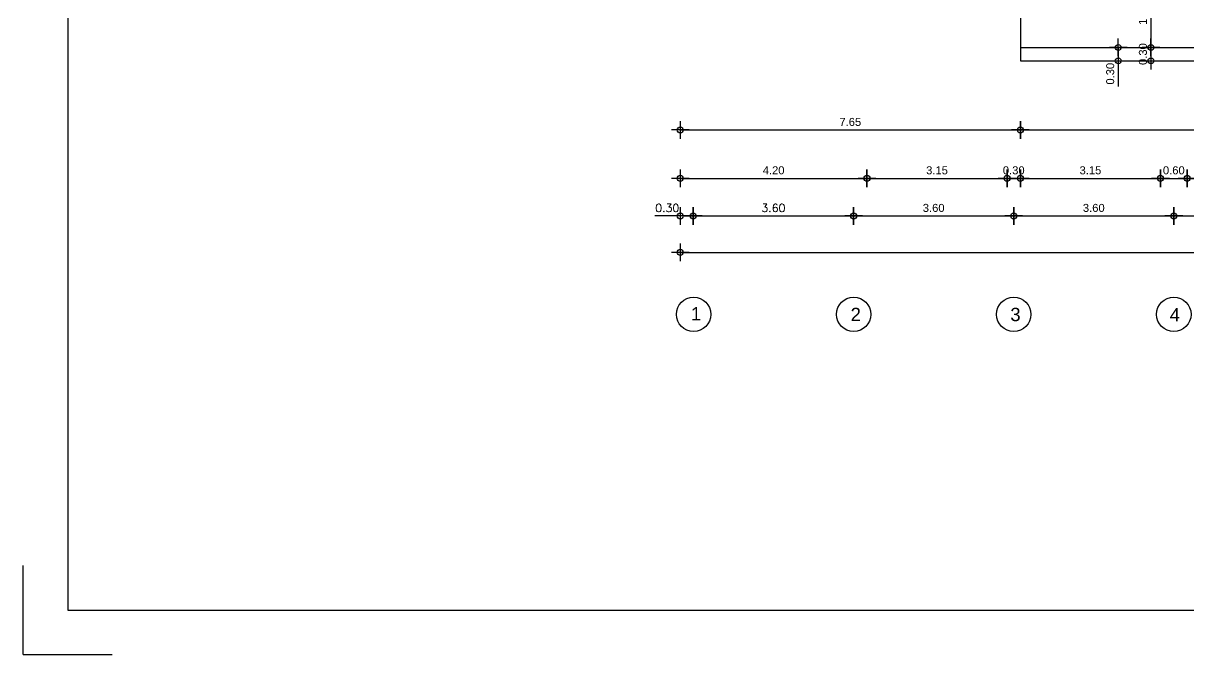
# Model space of a CAD drawing. Header units: metres. Extents: x -11 to 85, y -301 to 135.
# Drawn here: x 0 to 26.21, y -73.04 to -58.85 of the extents above; entities that cross this region are included whole.
import ezdxf

# ---------------------------------------------------------------- set-up
doc = ezdxf.new("R2010")
doc.units = ezdxf.units.M
doc.header["$LTSCALE"] = 0.036
doc.header["$PDMODE"] = 2
for name, color, linetype in [('arxitek borofos', 252, 'Continuous'), ('BORDER', 5, 'Continuous'), ('DIMBLK', 252, 'Continuous'), ('LAYER-ON', 4, 'Continuous'), ('MARKS', 2, 'Continuous')]:
    doc.layers.add(name, color=color, linetype=linetype)
doc.styles.add('COMU-N', font='arial.ttf')
doc.styles.get("Standard").update_dxf_attribs({"font": 'arial.ttf'})
doc.dimstyles.new('CADWDOT', dxfattribs={"dimscale": 0.1, "dimtxt": 1.8, "dimasz": 0.08, "dimexe": 2, "dimexo": 0, "dimgap": 0.09, "dimtad": 0, "dimrnd": 0.001, "dimzin": 0, "dimdsep": 46, "dimtxsty": 'Standard', "dimblk1": 'ARTDIM', "dimblk2": 'ARTDIM', "dimsah": 1, "dimcen": 0.09, "dimdle": 0.05, "dimse1": 1, "dimse2": 1, "dimadec": 0, "dimazin": 0, "dimtfac": 1, "dimtmove": 0, "dimatfit": 3, "dimldrblk": 'ARTDIM', "dimfxl": 2, "dimtvp": 0.9999, "dimtolj": 1, "dimtzin": 0, "dimarcsym": 0})

# ---------------------------------------------------------------- blocks, each defined once
blk = doc.blocks.new('art103')
at = {"layer": 'BORDER'}
for p, q in [((0.25, 14.6), (0.25, 0.25)), ((0.25, 0.25), (20.75, 0.25))]:
    blk.add_line(p, q, dxfattribs=at)
at = {"layer": 'MARKS'}
for q in [(0, 0.5), (0.5, 0)]:
    blk.add_line((0, 0), q, dxfattribs=at)
blk = doc.blocks.new('ARTDIM')
at = {"layer": 'DIMBLK'}
for p, q in [((-24.9975, 0), (24.9975, 0)), ((0, -24.9975), (0, 24.9975))]:
    blk.add_line(p, q, dxfattribs=at)
blk.add_circle((0, 0), 8.25, dxfattribs=at)
blk = doc.blocks.new('*D810')
at = {"layer": 'arxitek borofos', "color": 0, "lineweight": -2}
blk.add_line((14.782, -63.999), (47.766, -63.999), dxfattribs=at)
at = {"layer": 'Defpoints', "color": 0, "transparency": 16777216}
for p in [(14.774, -59.731), (47.774, -59.731), (47.774, -63.999)]:
    blk.add_point(p, dxfattribs=at)
at = {"layer": 'arxitek borofos', "color": 0, "lineweight": -2, "xscale": 0.008, "yscale": 0.008, "zscale": 0.008, "rotation": 180}
blk.add_blockref('ARTDIM', (14.774, -63.999), dxfattribs=at)
at = {"layer": 'arxitek borofos', "color": 0, "lineweight": -2, "xscale": 0.008, "yscale": 0.008, "zscale": 0.008}
blk.add_blockref('ARTDIM', (47.774, -63.999), dxfattribs=at)
at = {"layer": 'arxitek borofos', "color": 0, "insert": (31.274, -63.819), "char_height": 0.18, "attachment_point": 5}
blk.add_mtext('\\A1;33.00', dxfattribs=at)
blk = doc.blocks.new('*D811')
at = {"layer": 'arxitek borofos', "color": 0, "lineweight": -2}
for p, q in [((14.774, -63.181), (14.199, -63.181)), ((15.057, -63.181), (14.782, -63.181))]:
    blk.add_line(p, q, dxfattribs=at)
at = {"layer": 'Defpoints', "color": 0, "transparency": 16777216}
for p in [(14.774, -59.559), (15.065, -59.559), (14.774, -63.181)]:
    blk.add_point(p, dxfattribs=at)
at = {"layer": 'arxitek borofos', "color": 0, "lineweight": -2, "xscale": 0.008, "yscale": 0.008, "zscale": 0.008, "rotation": 180}
blk.add_blockref('ARTDIM', (14.774, -63.181), dxfattribs=at)
at = {"layer": 'arxitek borofos', "color": 0, "lineweight": -2, "xscale": 0.008, "yscale": 0.008, "zscale": 0.008}
blk.add_blockref('ARTDIM', (15.065, -63.181), dxfattribs=at)
at = {"layer": 'arxitek borofos', "color": 0, "insert": (14.482, -63.001), "char_height": 0.18, "attachment_point": 5}
blk.add_mtext('\\A1;{\\Fcomplex.shx;0.30}', dxfattribs=at)
blk = doc.blocks.new('*D812')
at = {"layer": 'arxitek borofos', "color": 0, "lineweight": -2}
blk.add_line((15.073, -63.181), (18.666, -63.181), dxfattribs=at)
at = {"layer": 'Defpoints', "color": 0, "transparency": 16777216}
for p in [(15.065, -59.559), (18.674, -63.181), (18.674, -66.671)]:
    blk.add_point(p, dxfattribs=at)
at = {"layer": 'arxitek borofos', "color": 0, "lineweight": -2, "xscale": 0.008, "yscale": 0.008, "zscale": 0.008, "rotation": 180}
blk.add_blockref('ARTDIM', (15.065, -63.181), dxfattribs=at)
at = {"layer": 'arxitek borofos', "color": 0, "lineweight": -2, "xscale": 0.008, "yscale": 0.008, "zscale": 0.008}
blk.add_blockref('ARTDIM', (18.674, -63.181), dxfattribs=at)
at = {"layer": 'arxitek borofos', "color": 0, "insert": (16.869, -63.001), "char_height": 0.18, "attachment_point": 5}
blk.add_mtext('\\A1;{\\Fcomplex.shx;3.60}', dxfattribs=at)
blk = doc.blocks.new('*D813')
at = {"layer": 'arxitek borofos', "color": 0, "lineweight": -2}
blk.add_line((18.682, -63.181), (22.266, -63.181), dxfattribs=at)
at = {"layer": 'Defpoints', "color": 0, "transparency": 16777216}
for p in [(22.274, -63.181), (18.674, -66.671), (22.274, -66.671)]:
    blk.add_point(p, dxfattribs=at)
at = {"layer": 'arxitek borofos', "color": 0, "lineweight": -2, "xscale": 0.008, "yscale": 0.008, "zscale": 0.008, "rotation": 180}
blk.add_blockref('ARTDIM', (18.674, -63.181), dxfattribs=at)
at = {"layer": 'arxitek borofos', "color": 0, "lineweight": -2, "xscale": 0.008, "yscale": 0.008, "zscale": 0.008}
blk.add_blockref('ARTDIM', (22.274, -63.181), dxfattribs=at)
at = {"layer": 'arxitek borofos', "color": 0, "insert": (20.474, -63.001), "char_height": 0.18, "attachment_point": 5}
blk.add_mtext('\\A1;3.60', dxfattribs=at)
blk = doc.blocks.new('*D814')
at = {"layer": 'arxitek borofos', "color": 0, "lineweight": -2}
blk.add_line((22.282, -63.181), (25.866, -63.181), dxfattribs=at)
at = {"layer": 'Defpoints', "color": 0, "transparency": 16777216}
for p in [(25.874, -63.181), (22.274, -66.671), (25.874, -66.671)]:
    blk.add_point(p, dxfattribs=at)
at = {"layer": 'arxitek borofos', "color": 0, "lineweight": -2, "xscale": 0.008, "yscale": 0.008, "zscale": 0.008, "rotation": 180}
blk.add_blockref('ARTDIM', (22.274, -63.181), dxfattribs=at)
at = {"layer": 'arxitek borofos', "color": 0, "lineweight": -2, "xscale": 0.008, "yscale": 0.008, "zscale": 0.008}
blk.add_blockref('ARTDIM', (25.874, -63.181), dxfattribs=at)
at = {"layer": 'arxitek borofos', "color": 0, "insert": (24.074, -63.001), "char_height": 0.18, "attachment_point": 5}
blk.add_mtext('\\A1;3.60', dxfattribs=at)
blk = doc.blocks.new('*D815')
at = {"layer": 'arxitek borofos', "color": 0, "lineweight": -2}
blk.add_line((25.882, -63.181), (29.466, -63.181), dxfattribs=at)
at = {"layer": 'Defpoints', "color": 0, "transparency": 16777216}
for p in [(29.474, -63.181), (25.874, -66.671), (29.474, -66.671)]:
    blk.add_point(p, dxfattribs=at)
at = {"layer": 'arxitek borofos', "color": 0, "lineweight": -2, "xscale": 0.008, "yscale": 0.008, "zscale": 0.008, "rotation": 180}
blk.add_blockref('ARTDIM', (25.874, -63.181), dxfattribs=at)
at = {"layer": 'arxitek borofos', "color": 0, "lineweight": -2, "xscale": 0.008, "yscale": 0.008, "zscale": 0.008}
blk.add_blockref('ARTDIM', (29.474, -63.181), dxfattribs=at)
at = {"layer": 'arxitek borofos', "color": 0, "insert": (27.674, -63.001), "char_height": 0.18, "attachment_point": 5}
blk.add_mtext('\\A1;3.60', dxfattribs=at)
blk = doc.blocks.new('*D822')
at = {"layer": 'arxitek borofos', "color": 0, "lineweight": -2}
blk.add_line((14.782, -62.336), (18.966, -62.336), dxfattribs=at)
at = {"layer": 'Defpoints', "color": 0, "transparency": 16777216}
for p in [(14.774, -59.559), (18.974, -59.559), (18.974, -62.336)]:
    blk.add_point(p, dxfattribs=at)
at = {"layer": 'arxitek borofos', "color": 0, "lineweight": -2, "xscale": 0.008, "yscale": 0.008, "zscale": 0.008, "rotation": 180}
blk.add_blockref('ARTDIM', (14.774, -62.336), dxfattribs=at)
at = {"layer": 'arxitek borofos', "color": 0, "lineweight": -2, "xscale": 0.008, "yscale": 0.008, "zscale": 0.008}
blk.add_blockref('ARTDIM', (18.974, -62.336), dxfattribs=at)
at = {"layer": 'arxitek borofos', "color": 0, "insert": (16.874, -62.156), "char_height": 0.18, "attachment_point": 5}
blk.add_mtext('\\A1;4.20', dxfattribs=at)
blk = doc.blocks.new('*D823')
at = {"layer": 'arxitek borofos', "color": 0, "lineweight": -2}
blk.add_line((18.982, -62.336), (22.116, -62.336), dxfattribs=at)
at = {"layer": 'Defpoints', "color": 0, "transparency": 16777216}
for p in [(18.974, -59.559), (22.124, -59.559), (22.124, -62.336)]:
    blk.add_point(p, dxfattribs=at)
at = {"layer": 'arxitek borofos', "color": 0, "lineweight": -2, "xscale": 0.008, "yscale": 0.008, "zscale": 0.008, "rotation": 180}
blk.add_blockref('ARTDIM', (18.974, -62.336), dxfattribs=at)
at = {"layer": 'arxitek borofos', "color": 0, "lineweight": -2, "xscale": 0.008, "yscale": 0.008, "zscale": 0.008}
blk.add_blockref('ARTDIM', (22.124, -62.336), dxfattribs=at)
at = {"layer": 'arxitek borofos', "color": 0, "insert": (20.549, -62.156), "char_height": 0.18, "attachment_point": 5}
blk.add_mtext('\\A1;3.15', dxfattribs=at)
blk = doc.blocks.new('*D824')
at = {"layer": 'arxitek borofos', "color": 0, "lineweight": -2}
blk.add_line((22.132, -62.336), (22.416, -62.336), dxfattribs=at)
at = {"layer": 'Defpoints', "color": 0, "transparency": 16777216}
for p in [(22.124, -59.559), (22.424, -59.559), (22.424, -62.336)]:
    blk.add_point(p, dxfattribs=at)
at = {"layer": 'arxitek borofos', "color": 0, "lineweight": -2, "xscale": 0.008, "yscale": 0.008, "zscale": 0.008, "rotation": 180}
blk.add_blockref('ARTDIM', (22.124, -62.336), dxfattribs=at)
at = {"layer": 'arxitek borofos', "color": 0, "lineweight": -2, "xscale": 0.008, "yscale": 0.008, "zscale": 0.008}
blk.add_blockref('ARTDIM', (22.424, -62.336), dxfattribs=at)
at = {"layer": 'arxitek borofos', "color": 0, "insert": (22.274, -62.156), "char_height": 0.18, "attachment_point": 5}
blk.add_mtext('\\A1;0.30', dxfattribs=at)
blk = doc.blocks.new('*D825')
at = {"layer": 'arxitek borofos', "color": 0, "lineweight": -2}
blk.add_line((22.432, -62.336), (25.566, -62.336), dxfattribs=at)
at = {"layer": 'Defpoints', "color": 0, "transparency": 16777216}
for p in [(22.424, -59.559), (25.574, -59.559), (25.574, -62.336)]:
    blk.add_point(p, dxfattribs=at)
at = {"layer": 'arxitek borofos', "color": 0, "lineweight": -2, "xscale": 0.008, "yscale": 0.008, "zscale": 0.008, "rotation": 180}
blk.add_blockref('ARTDIM', (22.424, -62.336), dxfattribs=at)
at = {"layer": 'arxitek borofos', "color": 0, "lineweight": -2, "xscale": 0.008, "yscale": 0.008, "zscale": 0.008}
blk.add_blockref('ARTDIM', (25.574, -62.336), dxfattribs=at)
at = {"layer": 'arxitek borofos', "color": 0, "insert": (23.999, -62.156), "char_height": 0.18, "attachment_point": 5}
blk.add_mtext('\\A1;3.15', dxfattribs=at)
blk = doc.blocks.new('*D826')
at = {"layer": 'arxitek borofos', "color": 0, "lineweight": -2}
blk.add_line((25.582, -62.336), (26.166, -62.336), dxfattribs=at)
at = {"layer": 'Defpoints', "color": 0, "transparency": 16777216}
for p in [(25.574, -59.559), (26.174, -59.559), (26.174, -62.336)]:
    blk.add_point(p, dxfattribs=at)
at = {"layer": 'arxitek borofos', "color": 0, "lineweight": -2, "xscale": 0.008, "yscale": 0.008, "zscale": 0.008, "rotation": 180}
blk.add_blockref('ARTDIM', (25.574, -62.336), dxfattribs=at)
at = {"layer": 'arxitek borofos', "color": 0, "lineweight": -2, "xscale": 0.008, "yscale": 0.008, "zscale": 0.008}
blk.add_blockref('ARTDIM', (26.174, -62.336), dxfattribs=at)
at = {"layer": 'arxitek borofos', "color": 0, "insert": (25.874, -62.156), "char_height": 0.18, "attachment_point": 5}
blk.add_mtext('\\A1;0.60', dxfattribs=at)
blk = doc.blocks.new('*D827')
at = {"layer": 'arxitek borofos', "color": 0, "lineweight": -2}
blk.add_line((26.182, -62.336), (29.166, -62.336), dxfattribs=at)
at = {"layer": 'Defpoints', "color": 0, "transparency": 16777216}
for p in [(26.174, -59.559), (29.174, -59.559), (29.174, -62.336)]:
    blk.add_point(p, dxfattribs=at)
at = {"layer": 'arxitek borofos', "color": 0, "lineweight": -2, "xscale": 0.008, "yscale": 0.008, "zscale": 0.008, "rotation": 180}
blk.add_blockref('ARTDIM', (26.174, -62.336), dxfattribs=at)
at = {"layer": 'arxitek borofos', "color": 0, "lineweight": -2, "xscale": 0.008, "yscale": 0.008, "zscale": 0.008}
blk.add_blockref('ARTDIM', (29.174, -62.336), dxfattribs=at)
at = {"layer": 'arxitek borofos', "color": 0, "insert": (27.674, -62.156), "char_height": 0.18, "attachment_point": 5}
blk.add_mtext('\\A1;3.00', dxfattribs=at)
blk = doc.blocks.new('*D932')
at = {"layer": 'arxitek borofos', "color": 0, "lineweight": -2}
blk.add_line((25.36, -57.901), (25.36, -59.385), dxfattribs=at)
at = {"layer": 'Defpoints', "color": 0, "transparency": 16777216}
for p in [(25.574, -57.893), (25.36, -59.393), (25.574, -59.393)]:
    blk.add_point(p, dxfattribs=at)
at = {"layer": 'arxitek borofos', "color": 0, "lineweight": -2, "xscale": 0.008, "yscale": 0.008, "zscale": 0.008}
for p, rotation in [((25.36, -57.893), 90), ((25.36, -59.393), 270)]:
    blk.add_blockref('ARTDIM', p, dxfattribs=dict(at, rotation=rotation))
at = {"layer": 'arxitek borofos', "color": 0, "insert": (25.18, -58.643), "char_height": 0.18, "attachment_point": 5, "rotation": 90}
blk.add_mtext('\\A1;1.50', dxfattribs=at)
blk = doc.blocks.new('*D944')
at = {"layer": 'arxitek borofos', "color": 0, "lineweight": -2}
blk.add_line((25.36, -59.401), (25.36, -59.685), dxfattribs=at)
at = {"layer": 'Defpoints', "color": 0, "transparency": 16777216}
for p in [(22.424, -59.393), (22.424, -59.693), (25.36, -59.693)]:
    blk.add_point(p, dxfattribs=at)
at = {"layer": 'arxitek borofos', "color": 0, "lineweight": -2, "xscale": 0.008, "yscale": 0.008, "zscale": 0.008}
for p, rotation in [((25.36, -59.393), 90), ((25.36, -59.693), 270)]:
    blk.add_blockref('ARTDIM', p, dxfattribs=dict(at, rotation=rotation))
at = {"layer": 'arxitek borofos', "color": 0, "insert": (25.18, -59.543), "char_height": 0.18, "attachment_point": 5, "rotation": 90}
blk.add_mtext('\\A1;0.30', dxfattribs=at)
blk = doc.blocks.new('*D945')
at = {"layer": 'arxitek borofos', "color": 0, "lineweight": -2}
for p, q in [((24.624, -59.401), (24.624, -59.685)), ((24.624, -59.693), (24.624, -60.268))]:
    blk.add_line(p, q, dxfattribs=at)
at = {"layer": 'Defpoints', "color": 0, "transparency": 16777216}
for p in [(25.06, -59.393), (24.624, -59.693), (25.06, -59.693)]:
    blk.add_point(p, dxfattribs=at)
at = {"layer": 'arxitek borofos', "color": 0, "lineweight": -2, "xscale": 0.008, "yscale": 0.008, "zscale": 0.008}
for p, rotation in [((24.624, -59.393), 90), ((24.624, -59.693), 270)]:
    blk.add_blockref('ARTDIM', p, dxfattribs=dict(at, rotation=rotation))
at = {"layer": 'arxitek borofos', "color": 0, "insert": (24.444, -59.984), "char_height": 0.18, "attachment_point": 5, "rotation": 90}
blk.add_mtext('\\A1;0.30', dxfattribs=at)
blk = doc.blocks.new('*D961')
at = {"layer": 'arxitek borofos', "color": 0, "lineweight": -2}
blk.add_line((14.782, -61.249), (22.416, -61.249), dxfattribs=at)
at = {"layer": 'Defpoints', "color": 0, "transparency": 16777216}
for p in [(14.774, -57.893), (22.424, -57.893), (22.424, -61.249)]:
    blk.add_point(p, dxfattribs=at)
at = {"layer": 'arxitek borofos', "color": 0, "lineweight": -2, "xscale": 0.008, "yscale": 0.008, "zscale": 0.008, "rotation": 180}
blk.add_blockref('ARTDIM', (14.774, -61.249), dxfattribs=at)
at = {"layer": 'arxitek borofos', "color": 0, "lineweight": -2, "xscale": 0.008, "yscale": 0.008, "zscale": 0.008}
blk.add_blockref('ARTDIM', (22.424, -61.249), dxfattribs=at)
at = {"layer": 'arxitek borofos', "color": 0, "insert": (18.599, -61.069), "char_height": 0.18, "attachment_point": 5}
blk.add_mtext('\\A1;7.65', dxfattribs=at)
blk = doc.blocks.new('*D962')
at = {"layer": 'arxitek borofos', "color": 0, "lineweight": -2}
blk.add_line((22.432, -61.249), (40.116, -61.249), dxfattribs=at)
at = {"layer": 'Defpoints', "color": 0, "transparency": 16777216}
for p in [(22.424, -59.993), (40.124, -59.993), (40.124, -61.249)]:
    blk.add_point(p, dxfattribs=at)
at = {"layer": 'arxitek borofos', "color": 0, "lineweight": -2, "xscale": 0.008, "yscale": 0.008, "zscale": 0.008, "rotation": 180}
blk.add_blockref('ARTDIM', (22.424, -61.249), dxfattribs=at)
at = {"layer": 'arxitek borofos', "color": 0, "lineweight": -2, "xscale": 0.008, "yscale": 0.008, "zscale": 0.008}
blk.add_blockref('ARTDIM', (40.124, -61.249), dxfattribs=at)
at = {"layer": 'arxitek borofos', "color": 0, "insert": (31.274, -61.069), "char_height": 0.18, "attachment_point": 5}
blk.add_mtext('\\A1;17.70', dxfattribs=at)

msp = doc.modelspace()

# ---------------------------------------------------------------- linework, layer by layer
at = {"layer": 'arxitek borofos'}
for p, q in [((22.424, -57.893), (22.424, -59.693)), ((22.424, -59.393), (40.124, -59.393)), ((22.424, -59.693), (40.124, -59.693))]:
    msp.add_line(p, q, dxfattribs=at)
for centre in [(15.074, -65.392), (18.674, -65.392), (22.274, -65.392), (25.874, -65.392)]:
    msp.add_circle(centre, 0.387, dxfattribs=at)

# ---------------------------------------------------------------- block references
at = {"layer": 'LAYER-ON', "xscale": 4, "yscale": 4, "zscale": 4}
msp.add_blockref('art103', (0, -73.04), dxfattribs=at)

# ---------------------------------------------------------------- texts
at = {"layer": 'arxitek borofos', "style": 'COMU-N'}
for s, p in [('1', (15.012, -65.53)), ('2', (18.605, -65.545)), ('3', (22.197, -65.545)), ('4', (25.781, -65.552))]:
    msp.add_text(s, height=0.3, dxfattribs=at).set_placement(p)

# ---------------------------------------------------------------- dimensions: what is measured, and where the dimension line sits
at = {"layer": 'arxitek borofos'}
for base, p1, p2, picture, middle in [((22.424, -61.249), (14.774, -57.893), (22.424, -57.893), '*D961', (18.599, -61.069)), ((18.974, -62.336), (14.774, -59.559), (18.974, -59.559), '*D822', (16.874, -62.156)), ((47.774, -63.999), (14.774, -59.731), (47.774, -59.731), '*D810', (31.274, -63.819)), ((22.124, -62.336), (18.974, -59.559), (22.124, -59.559), '*D823', (20.549, -62.156)), ((25.574, -62.336), (22.424, -59.559), (25.574, -59.559), '*D825', (23.999, -62.156)), ((29.174, -62.336), (26.174, -59.559), (29.174, -59.559), '*D827', (27.674, -62.156)), ((40.124, -61.249), (22.424, -59.993), (40.124, -59.993), '*D962', (31.274, -61.069)), ((22.274, -63.181), (18.674, -66.671), (22.274, -66.671), '*D813', (20.474, -63.001)), ((25.874, -63.181), (22.274, -66.671), (25.874, -66.671), '*D814', (24.074, -63.001)), ((29.474, -63.181), (25.874, -66.671), (29.474, -66.671), '*D815', (27.674, -63.001))]:
    dim = msp.add_linear_dim(base=base, p1=p1, p2=p2, dimstyle='CADWDOT', dxfattribs=at)
    dim.commit()
    dim.dimension.update_dxf_attribs({"geometry": picture, "text_midpoint": middle})
for base, p1, p2, picture, middle in [((25.36, -59.393), (25.574, -57.893), (25.574, -59.393), '*D932', (25.18, -58.643)), ((24.624, -59.693), (25.06, -59.393), (25.06, -59.693), '*D945', (24.444, -59.984))]:
    dim = msp.add_linear_dim(base=base, p1=p1, p2=p2, angle=90, dimstyle='CADWDOT', dxfattribs=at)
    dim.commit()
    dim.dimension.update_dxf_attribs({"geometry": picture, "text_midpoint": middle})
dim = msp.add_linear_dim(base=(25.36, -59.693), p1=(22.424, -59.393), p2=(22.424, -59.693), angle=90, dimstyle='CADWDOT', dxfattribs=at)
dim.commit()
dim.dimension.update_dxf_attribs({"geometry": '*D944', "text_midpoint": (25.36, -59.543), "dimtype": 160})
for base, p2, text, picture, middle in [((14.774, -63.181), (14.774, -59.559), '{\\Fcomplex.shx;0.30}', '*D811', (14.482, -63.001)), ((18.674, -63.181), (18.674, -66.671), '{\\Fcomplex.shx;3.60}', '*D812', (16.869, -63.001))]:
    dim = msp.add_linear_dim(base=base, p1=(15.065, -59.559), p2=p2, text=text, dimstyle='CADWDOT', dxfattribs=at)
    dim.commit()
    dim.dimension.update_dxf_attribs({"geometry": picture, "text_midpoint": middle})
for base, p1, p2, picture, middle in [((22.424, -62.336), (22.124, -59.559), (22.424, -59.559), '*D824', (22.274, -62.336)), ((26.174, -62.336), (25.574, -59.559), (26.174, -59.559), '*D826', (25.874, -62.336))]:
    dim = msp.add_linear_dim(base=base, p1=p1, p2=p2, dimstyle='CADWDOT', dxfattribs=at)
    dim.commit()
    dim.dimension.update_dxf_attribs({"geometry": picture, "text_midpoint": middle, "dimtype": 160})

doc.saveas('drawing.dxf')
